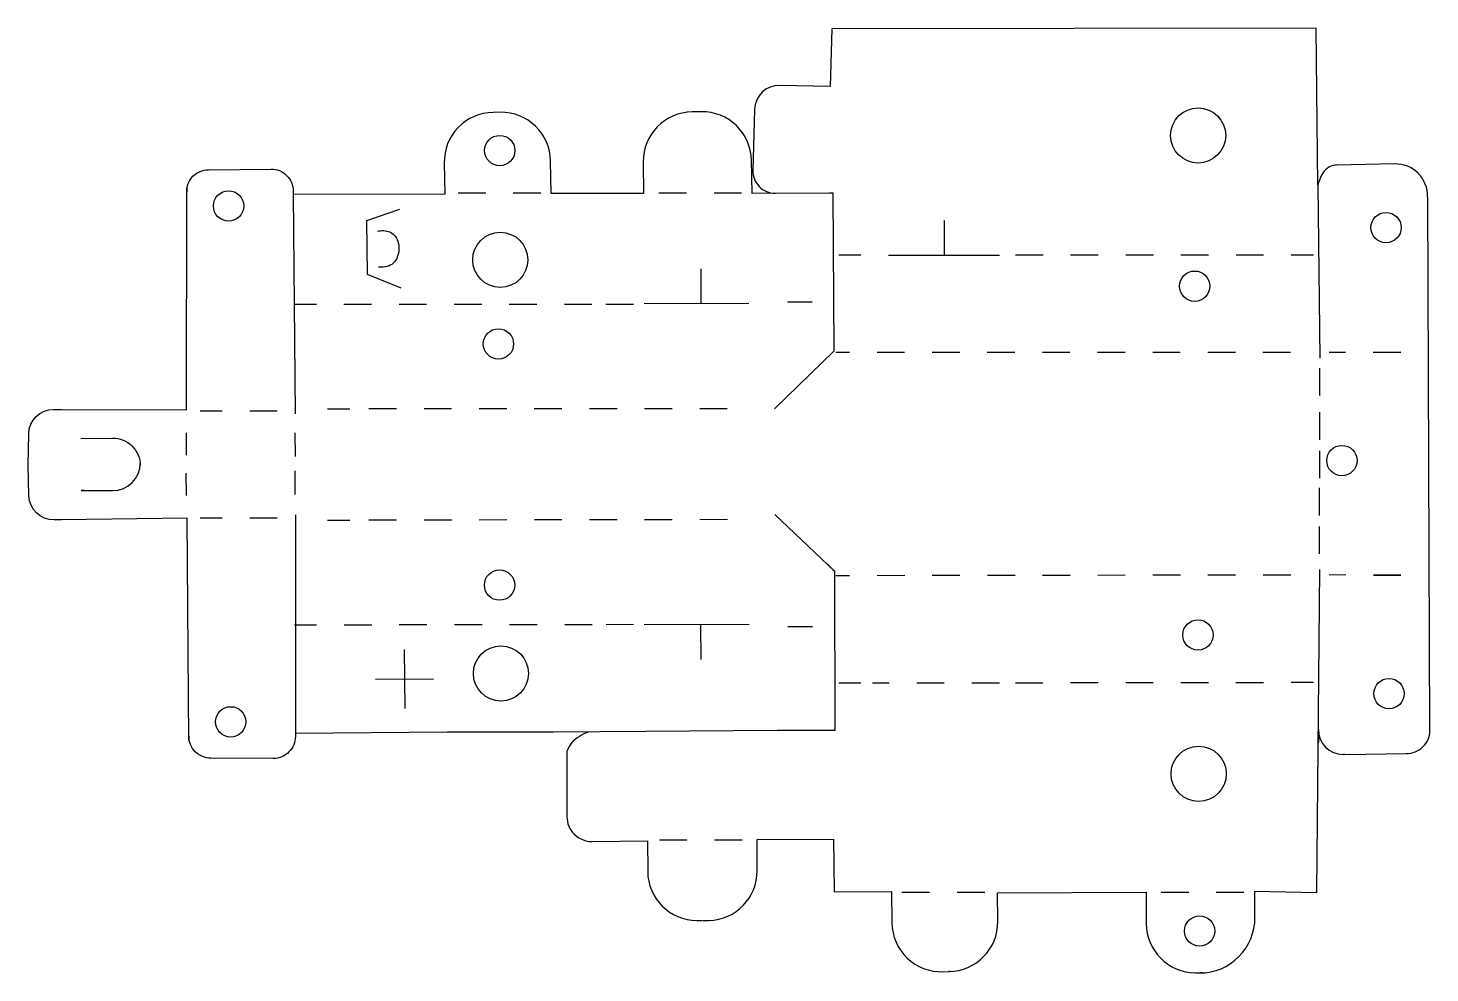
# Model space of a CAD drawing. Header units: millimetres. Extents: x 17 to 272, y 43 to 214.
import ezdxf

# ---------------------------------------------------------------- set-up
doc = ezdxf.new("R2010")
doc.units = ezdxf.units.MM
doc.layers.get('0').update_dxf_attribs({"linetype": 'CONTINUOUS'})

msp = doc.modelspace()

# ---------------------------------------------------------------- linework, layer by layer
for p, q in [((163.2, 213.76), (162.95, 203.29)), ((251.1, 213.9), (163.2, 213.76)), ((251.4, 185.39), (251.1, 213.9)), ((162.95, 203.29), (153.81, 203.51)), ((103.08, 198.63), (101.77, 198.61)), ((139.52, 198.73), (137.88, 198.7)), ((149.2, 199.13), (148.91, 188.06)), ((50.16, 188.21), (61.48, 188.33)), ((92.92, 189.42), (93.04, 183.78)), ((112.32, 183.92), (112.22, 189.78)), ((129.03, 189.6), (129.09, 183.91)), ((148.8, 183.92), (148.66, 189.93)), ((254.61, 189.03), (254.52, 189.02)), ((254.69, 189.04), (254.61, 189.03)), ((254.77, 189.05), (254.69, 189.04)), ((265.28, 189.25), (254.77, 189.05)), ((46.19, 144.64), (46.2, 184.88)), ((46.2, 184.88), (46.2, 184.16)), ((65.52, 184.33), (65.52, 183.69)), ((93.04, 183.78), (65.52, 183.69)), ((65.52, 183.69), (65.85, 143.92)), ((100.44, 183.95), (95.44, 183.95)), ((110.44, 183.95), (105.44, 183.95)), ((129.09, 183.91), (112.32, 183.92)), ((136.86, 183.95), (131.86, 183.95)), ((146.86, 183.95), (141.86, 183.95)), ((152.74, 183.95), (148.8, 183.92)), ((152.93, 183.95), (162.77, 184.02)), ((162.77, 184.02), (163.4, 184.02)), ((163.4, 184.02), (163.59, 155.27)), ((251.4, 185.39), (251.72, 154.04)), ((271.71, 86.47), (271.3, 183.29)), ((78.85, 179.02), (84.89, 181.02)), ((79.02, 169.19), (78.85, 179.02)), ((183.58, 178.97), (183.58, 172.71)), ((83.05, 176.92), (83.11, 176.89)), ((83.11, 176.89), (83.17, 176.86)), ((168.48, 172.71), (164.48, 172.71)), ((173.48, 172.71), (193.64, 172.71)), ((201.54, 172.71), (196.54, 172.71)), ((211.54, 172.71), (206.54, 172.71)), ((221.54, 172.71), (216.54, 172.71)), ((231.54, 172.71), (226.54, 172.71)), ((241.54, 172.71), (236.54, 172.71)), ((250.57, 172.71), (246.54, 172.71)), ((85.12, 166.73), (79.02, 169.19)), ((139.45, 170.21), (139.45, 163.96)), ((65.69, 163.8), (69.72, 163.8)), ((74.72, 163.8), (79.72, 163.8)), ((84.72, 163.8), (89.72, 163.8)), ((94.72, 163.8), (99.72, 163.8)), ((104.72, 163.8), (109.72, 163.8)), ((114.72, 163.8), (119.72, 163.8)), ((122.22, 163.8), (127.22, 163.8)), ((148.19, 163.96), (129.16, 163.85)), ((155.18, 164.22), (159.67, 164.27)), ((163.59, 155.27), (152.83, 144.82)), ((166.42, 155.05), (163.92, 155.05)), ((166.42, 155.05), (163.92, 155.05)), ((176.42, 155.05), (171.42, 155.05)), ((176.42, 155.05), (171.42, 155.05)), ((186.42, 155.05), (181.42, 155.05)), ((186.42, 155.05), (181.42, 155.05)), ((196.42, 155.05), (191.42, 155.05)), ((196.42, 155.05), (191.42, 155.05)), ((206.42, 155.05), (201.42, 155.05)), ((206.42, 155.05), (201.42, 155.05)), ((216.42, 155.05), (211.42, 155.05)), ((216.42, 155.05), (211.42, 155.05)), ((226.42, 155.05), (221.42, 155.05)), ((226.42, 155.05), (221.42, 155.05)), ((236.42, 155.05), (231.42, 155.05)), ((236.42, 155.05), (231.42, 155.05)), ((246.42, 155.05), (241.42, 155.05)), ((256.42, 155.05), (253.42, 155.05)), ((266.42, 155.09), (261.42, 155.07)), ((261.42, 155.07), (266.42, 155.09)), ((251.65, 152.23), (251.65, 147.23)), ((251.65, 152.23), (251.65, 147.23)), ((22.06, 144.73), (23.44, 144.72)), ((23.44, 144.72), (46.19, 144.64)), ((52.63, 144.42), (48.63, 144.42)), ((62.63, 144.44), (57.63, 144.43)), ((61.66, 144.53), (61.66, 144.48)), ((71.76, 144.84), (75.78, 144.85)), ((84.26, 144.84), (79.26, 144.84)), ((94.26, 144.84), (89.26, 144.84)), ((104.26, 144.84), (99.26, 144.84)), ((114.26, 144.84), (109.26, 144.84)), ((124.26, 144.84), (119.26, 144.84)), ((134.26, 144.84), (129.26, 144.84)), ((144.26, 144.84), (139.26, 144.84)), ((251.65, 144.23), (251.65, 139.23)), ((251.65, 144.23), (251.65, 139.23)), ((251.65, 144.23), (251.65, 139.23)), ((251.65, 144.23), (251.65, 139.23)), ((17.43, 134.7), (17.55, 140.32)), ((46.11, 140.5), (46.12, 136.46)), ((65.83, 140.47), (65.85, 136.17)), ((27, 139.47), (32.75, 139.52)), ((37.79, 134.99), (37.79, 134.71)), ((37.79, 134.56), (37.79, 134.85)), ((251.65, 137.23), (251.65, 132.23)), ((251.65, 137.23), (251.65, 132.23)), ((17.59, 129.07), (17.43, 134.7)), ((46.16, 129.12), (46.13, 133.16)), ((65.87, 129.31), (65.86, 133.61)), ((27.04, 130), (32.79, 130)), ((27.53, 130.07), (27.05, 130)), ((251.66, 125.51), (251.66, 130.51)), ((251.66, 125.51), (251.66, 130.51)), ((251.66, 125.51), (251.66, 130.51)), ((251.66, 125.51), (251.66, 130.51)), ((23.52, 124.72), (22.14, 124.7)), ((46.27, 124.98), (23.52, 124.72)), ((46.6, 84.74), (46.27, 124.98)), ((52.64, 125.02), (48.64, 125.02)), ((62.64, 125.02), (57.64, 125.02)), ((61.68, 124.93), (61.68, 124.97)), ((65.93, 125.63), (65.92, 86.03)), ((71.77, 124.63), (75.79, 124.62)), ((84.27, 124.65), (79.27, 124.64)), ((94.27, 124.67), (89.27, 124.66)), ((104.27, 124.68), (99.27, 124.67)), ((114.27, 124.7), (109.27, 124.69)), ((124.27, 124.71), (119.27, 124.7)), ((134.27, 124.73), (129.27, 124.72)), ((144.27, 124.74), (139.27, 124.73)), ((152.9, 125.66), (163.75, 115.3)), ((251.66, 118.51), (251.66, 123.51)), ((251.66, 118.51), (251.66, 123.51)), ((162.72, 116.39), (162.53, 116.59)), ((163.23, 115.85), (162.89, 116.21)), ((163.75, 115.3), (163.4, 115.66)), ((163.8, 86.55), (163.75, 115.3)), ((166.45, 114.56), (163.95, 114.56)), ((176.45, 114.58), (171.45, 114.57)), ((186.45, 114.59), (181.45, 114.58)), ((196.45, 114.61), (191.45, 114.6)), ((206.45, 114.62), (201.45, 114.61)), ((216.45, 114.64), (211.45, 114.63)), ((226.45, 114.65), (221.45, 114.64)), ((236.45, 114.67), (231.45, 114.66)), ((246.45, 114.68), (241.45, 114.67)), ((251.22, 57.08), (251.75, 115.69)), ((256.45, 114.7), (253.45, 114.69)), ((266.45, 114.67), (261.45, 114.68)), ((261.45, 114.68), (266.45, 114.67)), ((65.73, 105.66), (69.77, 105.67)), ((74.77, 105.67), (79.77, 105.68)), ((84.77, 105.69), (89.77, 105.69)), ((94.77, 105.7), (99.77, 105.71)), ((104.77, 105.72), (109.77, 105.72)), ((114.77, 105.73), (119.77, 105.74)), ((122.27, 105.74), (127.27, 105.75)), ((148.23, 105.63), (129.2, 105.7)), ((139.5, 99.36), (139.49, 105.61)), ((155.22, 105.38), (159.71, 105.33)), ((85.64, 101.16), (85.76, 90.48)), ((80.47, 95.79), (90.97, 95.85)), ((168.47, 95.05), (164.47, 95.05)), ((173.62, 95.06), (170.62, 95.06)), ((183.62, 95.07), (178.62, 95.07)), ((193.62, 95.09), (188.62, 95.08)), ((201.52, 95.1), (196.52, 95.09)), ((211.52, 95.12), (206.52, 95.11)), ((221.52, 95.13), (216.52, 95.12)), ((231.52, 95.15), (226.52, 95.14)), ((241.52, 95.16), (236.52, 95.15)), ((250.56, 95.17), (246.52, 95.17)), ((129.48, 86.38), (153.33, 86.54)), ((153.33, 86.54), (163.16, 86.55)), ((163.16, 86.55), (163.8, 86.55)), ((251.49, 86.67), (251.47, 84.33)), ((46.6, 85.47), (46.6, 84.74)), ((65.92, 86.03), (93.44, 86.22)), ((65.92, 86.03), (65.92, 85.45)), ((66.26, 85.99), (66.26, 85.99)), ((93.44, 86.22), (112.71, 86.24)), ((112.71, 86.24), (129.48, 86.38)), ((61.91, 81.42), (50.59, 81.45)), ((115.18, 82.72), (115.17, 70.87)), ((115.21, 82.8), (115.18, 82.72)), ((256.32, 82.12), (255.95, 82.13)), ((256.32, 82.12), (256.37, 82.14)), ((256.37, 82.14), (256.38, 82.14)), ((256.38, 82.14), (267.41, 82.33)), ((119.71, 66.36), (129.77, 66.45)), ((129.77, 66.45), (129.82, 60.94)), ((136.95, 66.61), (131.95, 66.61)), ((146.95, 66.61), (141.95, 66.61)), ((149.65, 66.71), (163.54, 66.78)), ((149.67, 61.07), (149.65, 66.71)), ((163.54, 66.78), (163.65, 57.2)), ((163.65, 57.2), (174.02, 57.31)), ((174.02, 57.31), (174.12, 51.58)), ((180.95, 57.11), (175.95, 57.11)), ((180.95, 57.11), (175.95, 57.11)), ((190.95, 57.11), (185.95, 57.11)), ((190.95, 57.11), (185.95, 57.11)), ((193.27, 57.02), (220.23, 57.16)), ((193.32, 51.87), (193.27, 57.02)), ((220.23, 57.16), (220.26, 51.48)), ((227.95, 57.11), (222.95, 57.11)), ((237.95, 57.11), (232.95, 57.11)), ((239.97, 52.56), (239.94, 57.34)), ((239.94, 57.34), (251.22, 57.08)), ((138.76, 52.02), (139.7, 52.01)), ((139.81, 52.01), (140.92, 52.04)), ((183.37, 42.74), (184.69, 42.77)), ((184.69, 42.77), (184.43, 42.77)), ((229.15, 42.53), (230.47, 42.51)), ((230.47, 42.51), (230.01, 42.51))]:
    msp.add_line(p, q)
for centre, radius in [((229.66, 194.42), 5), ((102.99, 191.68), 2.75), ((53.8, 181.63), 2.75), ((263.75, 177.71), 2.75), ((103.08, 171.86), 5), ((229.04, 167.08), 2.75), ((102.75, 156.61), 2.75), ((255.74, 135.45), 2.75), ((102.95, 112.86), 2.75), ((229.63, 103.82), 2.75), ((103.2, 96.83), 5), ((264.28, 93.18), 2.75), ((54.18, 88.06), 2.75), ((229.76, 78.63), 5), ((229.93, 50.12), 2.75)]:
    msp.add_circle(centre, radius)
for centre, radius, start, end in [((153.7, 199.01), 4.5, 88.6342, 178.4801), ((101.92, 189.61), 9, 90.9451, 136.0751), ((103.22, 189.63), 9, 0.9448, 90.9446), ((138.02, 189.7), 9, 90.8937, 180.6573), ((139.66, 189.73), 9, 1.3059, 90.8936), ((101.92, 189.61), 9, 136.0752, 181.206), ((254.92, 185.92), 3.13, 97.2051, 155.7131), ((265.41, 183.28), 5.98, 45.416, 91.2387), ((152.9, 187.95), 4, 178.478, 224.4433), ((259.96, 183.26), 8.83, 153.4573, 166.0277), ((265.35, 183.38), 5.94, -0.8645, 44.2882), ((152.9, 187.95), 4, 224.4441, 270.4052), ((32.79, 135), 5, 269.9911, 359.9905), ((35.38, 134.77), 2.41, -1.4758, 1.9345), ((255.99, 86.63), 4.5, 179.4826, 269.4826), ((267.53, 86.52), 4.19, 268.4328, 359.3808), ((119.79, 81.15), 4.87, 119.0039, 160.2182), ((123.5, 75.3), 11.79, 111.694, 121.0078), ((119.67, 70.86), 4.5, 179.9244, 225.2157), ((119.67, 70.86), 4.5, 225.2175, 270.5091), ((140.67, 61.03), 9, -88.4132, 0.2589), ((138.82, 61.02), 9, 180.5086, 269.6344), ((183.11, 51.73), 9, 180.9909, 226.3009), ((184.32, 51.77), 9, -89.3559, 0.6437), ((229.26, 51.53), 9, 180.2996, 269.2756), ((229.97, 52.51), 10, -44.7467, 0.2991), ((183.11, 51.73), 9, 226.3007, 271.6106), ((229.97, 52.51), 10, 270.2073, 315.2535)]:
    msp.add_arc(centre, radius, start, end)
at = {"extrusion": (0, 0, -1)}
for centre, radius, start, end in [((-50.2, 184.21), 4, 44.3629, 89.3873), ((-61.52, 184.33), 4, 89.3873, 134.6597), ((-50.2, 184.21), 4, -0.6614, 44.3627), ((-61.52, 184.33), 4, 134.6601, 179.9332), ((-81.66, 173.18), 3.98, 77.5409, 110.44), ((-81.88, 174.45), 2.74, 118.1551, 169.4985), ((-80.46, 173.91), 4.24, 165.8381, 210.7585), ((-81.52, 175.82), 5.29, 266.2867, 275.4592), ((-81.81, 173.31), 2.77, 214.4781, 269.0859), ((-22.05, 140.23), 4.5, 1.2339, 90.1954), ((-32.79, 134.52), 5, 89.5289, 179.5295), ((-32.81, 134.81), 4.98, 179.5396, 181.2066), ((-22.09, 129.2), 4.5, 269.3432, 358.3031), ((-50.6, 85.45), 4, -44.8248, 0.2009), ((-61.92, 85.42), 4, 179.6075, 224.8774), ((-50.6, 85.45), 4, 270.1512, 315.1747), ((-61.92, 85.42), 4, 224.8795, 270.1501)]:
    msp.add_arc(centre, radius, start, end, dxfattribs=at)

doc.saveas('drawing.dxf')
